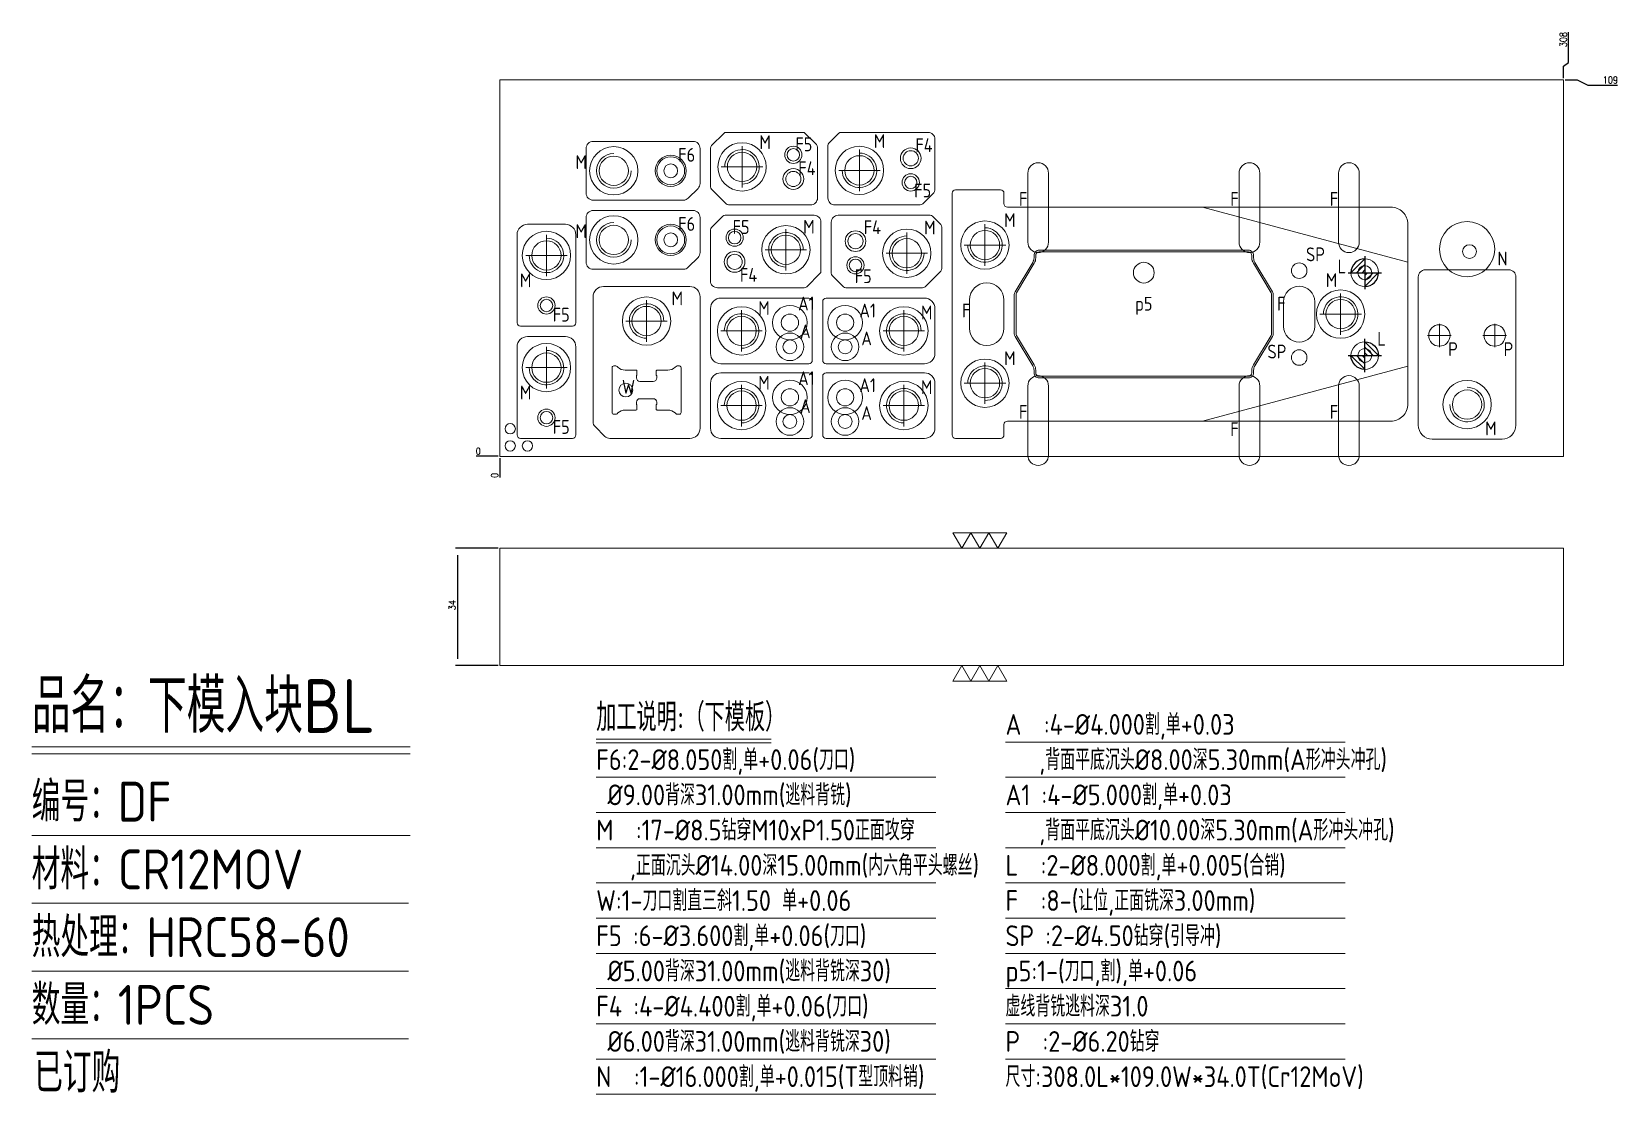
# Model space of a CAD drawing. Header units: millimetres. Extents: x 119847 to 120306, y 651 to 959.
import ezdxf
from ezdxf.enums import TextEntityAlignment as Align

# ---------------------------------------------------------------- set-up
doc = ezdxf.new("R2010")
doc.units = ezdxf.units.MM
for name, pattern in [('$TD_AUDIT_GENERATED_(575F8F)', [0]), ('CENTER', [0]), ('HIDDEN', [0])]:
    doc.linetypes.add(name, pattern=pattern)
for name, color, linetype in [('DIE_P', 2, 'Continuous'), ('DIE_P_O', 1, '$TD_AUDIT_GENERATED_(575F8F)'), ('DIM', 4, 'Continuous'), ('PRESS', 3, 'Continuous'), ('TEXT', 4, 'Continuous')]:
    doc.layers.add(name, color=color, linetype=linetype)
doc.styles.add('gbenor', font='gbenor.shx', dxfattribs={"bigfont": 'gbcbig.shx'})
doc.styles.get("Standard").update_dxf_attribs({"font": 'txt.shx', "width": 0.85, "bigfont": 'ctxt.shx'})
doc.dimstyles.new('T-2-WX', dxfattribs={"dimtxt": 2, "dimasz": 2, "dimexe": 0.5, "dimexo": 0.5, "dimgap": 0.5, "dimtad": 1, "dimtxsty": 'Standard', "dimblk": 'OPEN30', "dimcen": 0, "dimazin": 3, "dimtfac": 1, "dimtmove": 0, "dimatfit": 3, "dimldrblk": 'OPEN30', "dimlwd": -1, "dimlwe": -1})

# ---------------------------------------------------------------- blocks, each defined once
blk = doc.blocks.new('HENXIAO0')
at = {"color": 230}
for p, q in [((0, 0.6), (0, -0.6)), ((-0.6, 0), (0.6, 0)), ((-0.5, -0.003), (0, 0.497)), ((-0.3, 0), (0, 0.3)), ((-0.1, 0), (0, 0.1)), ((0.5, 0.003), (0, -0.497)), ((0.1, 0), (0, -0.1)), ((0.3, 0), (0, -0.3))]:
    blk.add_line(p, q, dxfattribs=at)
for start, end in [(90, 180), (270, 0)]:
    blk.add_arc((0, 0), 0.5, start, end, dxfattribs=at)
blk = doc.blocks.new('*D7580')
at = {"layer": 'Defpoints', "color": 0}
for p in [(119982.31, 809.39), (119970.01, 775.39), (119982.31, 775.39)]:
    blk.add_point(p, dxfattribs=at)
at = {"layer": 'DIM', "color": 0}
for p, q in [((119981.81, 809.39), (119969.51, 809.39)), ((119970.01, 807.39), (119970.01, 777.39)), ((119981.81, 775.39), (119969.51, 775.39))]:
    blk.add_line(p, q, dxfattribs=at)
at = {"layer": 'DIM', "color": 0, "lineweight": 5, "insert": (119968.51, 792.89), "char_height": 2, "attachment_point": 5, "rotation": 90}
blk.add_mtext('34', dxfattribs=at)
blk = doc.blocks.new('_Open30')
blk = doc.blocks.new('*D7581')
at = {"layer": 'Defpoints', "color": 0}
for p in [(119982.31, 836), (119982.31, 836), (119982.31, 831.52)]:
    blk.add_point(p, dxfattribs=at)
at = {"layer": 'DIM', "color": 0}
blk.add_line((119982.31, 835.5), (119982.31, 829.89), dxfattribs=at)
at = {"layer": 'DIM', "color": 0, "lineweight": 5, "insert": (119980.81, 830.46), "char_height": 2, "attachment_point": 5, "rotation": 90}
blk.add_mtext('0', dxfattribs=at)
blk = doc.blocks.new('*D7582')
at = {"layer": 'Defpoints', "color": 0}
for p in [(119977.11, 836), (119982.31, 836), (119982.31, 836)]:
    blk.add_point(p, dxfattribs=at)
at = {"layer": 'DIM', "color": 0}
blk.add_line((119981.81, 836), (119975.48, 836), dxfattribs=at)
at = {"layer": 'DIM', "color": 0, "lineweight": 5, "insert": (119976.05, 837.5), "char_height": 2, "attachment_point": 5}
blk.add_mtext('0', dxfattribs=at)
blk = doc.blocks.new('*D7583')
at = {"layer": 'Defpoints', "color": 0}
for p in [(120290.31, 945), (120301.42, 943.5), (119982.31, 836)]:
    blk.add_point(p, dxfattribs=at)
at = {"layer": 'DIM', "color": 0}
for p, q in [((120290.81, 945), (120294.31, 945)), ((120294.31, 945), (120297.42, 943.5)), ((120297.42, 943.5), (120305.97, 943.5))]:
    blk.add_line(p, q, dxfattribs=at)
at = {"layer": 'DIM', "color": 0, "lineweight": 5, "insert": (120303.95, 945), "char_height": 2, "attachment_point": 5}
blk.add_mtext('109', dxfattribs=at)
blk = doc.blocks.new('*D7584')
at = {"layer": 'Defpoints', "color": 0}
for p in [(120291.81, 954), (120290.31, 945), (119982.31, 836)]:
    blk.add_point(p, dxfattribs=at)
at = {"layer": 'DIM', "color": 0}
for p, q in [((120291.81, 950), (120291.81, 958.87)), ((120290.31, 949), (120291.81, 950)), ((120290.31, 945.5), (120290.31, 949))]:
    blk.add_line(p, q, dxfattribs=at)
at = {"layer": 'DIM', "color": 0, "lineweight": 5, "insert": (120290.31, 956.68), "char_height": 2, "attachment_point": 5, "rotation": 90}
blk.add_mtext('308', dxfattribs=at)

msp = doc.modelspace()

# ---------------------------------------------------------------- linework, layer by layer
at = {"layer": 'DIE_P', "color": 4, "linetype": 'CENTER', "lineweight": 5}
for p, q in [((120254.411, 874.406), (120254.411, 867.586)), ((120270.451, 874.406), (120270.451, 867.586)), ((120257.821, 870.996), (120251.001, 870.996)), ((120267.041, 870.996), (120273.861, 870.996))]:
    msp.add_line(p, q, dxfattribs=at)
at = {"layer": 'DIE_P', "color": 1, "linetype": 'Continuous', "lineweight": 5}
for points in [[(120043.311, 925.264), (120043.311, 914.052, 0.1989124), (120043.604, 913.345), (120047.846, 909.102, 0.1989124), (120048.554, 908.81), (120072.311, 908.81, 0.4142136), (120074.311, 910.81), (120074.311, 925.567, 0.1989124), (120074.018, 926.274), (120070.775, 929.517, 0.1989124), (120070.068, 929.81), (120047.856, 929.81, 0.1989124), (120047.149, 929.517), (120043.604, 925.971, 0.1989124)], [(120077.311, 910.81), (120077.311, 925.981, -0.1989124), (120077.604, 926.688), (120080.432, 929.517, -0.1989124), (120081.139, 929.81), (120106.311, 929.81, -0.4142136), (120108.311, 927.81), (120108.311, 913.052, -0.1989124), (120108.018, 912.345), (120104.775, 909.102, -0.1989124), (120104.068, 908.81), (120079.311, 908.81, -0.4142136)], [(120035.482, 910.182), (120009.311, 910.182, -0.4142136), (120007.311, 912.182), (120007.311, 925.182, -0.4142136), (120009.311, 927.182), (120038.311, 927.182, -0.4142136), (120040.311, 925.182), (120040.311, 915.01, -0.1989124), (120039.725, 913.596), (120036.897, 910.767, -0.1989124)], [(120113.311, 912.182, -0.4142136), (120114.311, 913.182), (120127.311, 913.182, -0.4142136), (120128.311, 912.182), (120128.311, 909.182, 0.4142136), (120129.311, 908.182), (120240.311, 908.182, -0.4142136), (120245.311, 903.182), (120245.311, 851.182, -0.4142136), (120240.311, 846.182), (120129.311, 846.182, 0.4142136), (120128.311, 845.182), (120128.311, 842.182, -0.4142136), (120127.311, 841.182), (120114.311, 841.182, -0.4142136), (120113.311, 842.182)], [(120035.482, 890.182), (120009.311, 890.182, -0.4142136), (120007.311, 892.182), (120007.311, 905.182, -0.4142136), (120009.311, 907.182), (120038.311, 907.182, -0.4142136), (120040.311, 905.182), (120040.311, 895.01, -0.1989124), (120039.725, 893.596), (120036.897, 890.767, -0.1989124)], [(120075.311, 903.81), (120075.311, 889.638, -0.1989124), (120075.018, 888.931), (120071.19, 885.102, -0.1989124), (120070.482, 884.81), (120045.311, 884.81, -0.4142136), (120043.311, 886.81), (120043.311, 901.567, -0.1989124), (120043.604, 902.274), (120046.846, 905.517, -0.1989124), (120047.554, 905.81), (120073.311, 905.81, -0.4142136)], [(120110.311, 890.355), (120110.311, 902.395, 0.1989124), (120110.018, 903.102), (120107.604, 905.517, 0.1989124), (120106.897, 905.81), (120080.311, 905.81, 0.4142136), (120078.311, 903.81), (120078.311, 889.052, 0.1989124), (120078.604, 888.345), (120081.846, 885.102, 0.1989124), (120082.554, 884.81), (120104.765, 884.81, 0.1989124), (120105.472, 885.102), (120110.018, 889.648, 0.1989124)], [(119990.311, 903.182), (120001.311, 903.182, -0.4142136), (120004.311, 900.182), (120004.311, 874.682, -0.4142136), (120003.311, 873.682), (119988.311, 873.682, -0.4142136), (119987.311, 874.682), (119987.311, 900.182, -0.4142136)], [(120138.511, 895.182), (120199.111, 895.182, -0.4142136), (120200.111, 894.182), (120200.111, 893.459, 0.1359299), (120200.538, 891.916), (120205.668, 883.366, -0.135933), (120205.811, 882.851), (120205.811, 871.512, -0.135933), (120205.668, 870.997), (120200.538, 862.448, 0.135933), (120200.111, 860.904), (120200.111, 860.182, -0.4142136), (120199.111, 859.182), (120138.511, 859.182, -0.4142136), (120137.511, 860.182), (120137.511, 860.904, 0.1359299), (120137.083, 862.448), (120131.953, 870.997, -0.135933), (120131.811, 871.512), (120131.811, 882.851, -0.135933), (120131.953, 883.366), (120137.083, 891.916, 0.135933), (120137.511, 893.459), (120137.511, 894.182, -0.4142136)], [(120274.551, 889.996), (120250.311, 889.996, 0.4142136), (120248.311, 887.996), (120248.311, 844.996, 0.4142136), (120252.311, 840.996), (120272.551, 840.996, 0.4142136), (120276.551, 844.996), (120276.551, 887.996, 0.4142136)], [(120009.311, 846.01), (120009.311, 882.182, -0.4142136), (120012.311, 885.182), (120037.311, 885.182, -0.4142136), (120040.311, 882.182), (120040.311, 844.182, -0.4142136), (120037.311, 841.182), (120014.139, 841.182, -0.1989124), (120012.725, 841.767), (120009.897, 844.596, -0.1989124)], [(120043.311, 865.81), (120043.311, 878.81, -0.4142136), (120046.311, 881.81), (120071.811, 881.81, -0.4142136), (120072.811, 880.81), (120072.811, 863.81, -0.4142136), (120071.811, 862.81), (120046.311, 862.81, -0.4142136)], [(120108.311, 865.81), (120108.311, 878.81, 0.4142136), (120105.311, 881.81), (120076.811, 881.81, 0.4142136), (120075.811, 880.81), (120075.811, 863.81, 0.4142136), (120076.811, 862.81), (120105.311, 862.81, 0.4142136)], [(119990.311, 870.682), (120001.311, 870.682, -0.4142136), (120004.311, 867.682), (120004.311, 842.182, -0.4142136), (120003.311, 841.182), (119988.311, 841.182, -0.4142136), (119987.311, 842.182), (119987.311, 867.682, -0.4142136)], [(120018.609, 849.402, 0.1945444), (120016.524, 848.558), (120016.28, 848.322, -0.1945444), (120015.932, 848.182), (120015.311, 848.182, -0.4142136), (120014.811, 848.682), (120014.811, 861.682, -0.4142136), (120015.311, 862.182), (120015.932, 862.182, -0.1945444), (120016.28, 862.041), (120016.524, 861.805, 0.1945444), (120018.609, 860.962), (120021.731, 860.962, -0.4142136), (120022.031, 860.662), (120022.031, 859.642, -0.1316525), (120021.991, 859.492), (120021.921, 859.371, 0.1316525), (120021.881, 859.221), (120021.881, 858.682, 0.4142136), (120022.881, 857.682), (120026.741, 857.682, 0.4142136), (120027.741, 858.682), (120027.741, 859.221, 0.1316525), (120027.701, 859.371), (120027.631, 859.492, -0.1316525), (120027.591, 859.642), (120027.591, 860.662, -0.4142136), (120027.891, 860.962), (120031.012, 860.962, 0.1945444), (120033.098, 861.805), (120033.342, 862.041, -0.1945444), (120033.689, 862.182), (120034.311, 862.182, -0.4142136), (120034.811, 861.682), (120034.811, 848.682, -0.4142136), (120034.311, 848.182), (120033.689, 848.182, -0.1945444), (120033.342, 848.322), (120033.098, 848.558, 0.1945444), (120031.012, 849.402), (120027.891, 849.402, -0.4142136), (120027.591, 849.702), (120027.591, 850.721, -0.1316525), (120027.631, 850.871), (120027.701, 850.992, 0.1316525), (120027.741, 851.142), (120027.741, 851.682, 0.4142136), (120026.741, 852.682), (120022.881, 852.682, 0.4142136), (120021.881, 851.682), (120021.881, 851.142, 0.1316525), (120021.921, 850.992), (120021.991, 850.871, -0.1316525), (120022.031, 850.721), (120022.031, 849.702, -0.4142136), (120021.731, 849.402)], [(120043.311, 844.182), (120043.311, 857.182, -0.4142136), (120046.311, 860.182), (120071.811, 860.182, -0.4142136), (120072.811, 859.182), (120072.811, 842.182, -0.4142136), (120071.811, 841.182), (120046.311, 841.182, -0.4142136)], [(120108.311, 844.182), (120108.311, 857.182, 0.4142136), (120105.311, 860.182), (120076.811, 860.182, 0.4142136), (120075.811, 859.182), (120075.811, 842.182, 0.4142136), (120076.811, 841.182), (120105.311, 841.182, 0.4142136)]]:
    msp.add_lwpolyline(points, format="xyb", close=True, dxfattribs=at)
at = {"layer": 'DIE_P', "lineweight": 5}
for points in [[(120047.455, 919.81, -2.4142136), (120052.455, 914.81)], [(120081.455, 918.81, 2.4142136), (120086.455, 923.81)], [(120070.166, 895.81, 2.4142136), (120065.166, 890.81)], [(120122.811, 902.182, -2.4142136), (120117.811, 897.182)], [(119995.811, 899.182, -2.4142136), (119990.811, 894.182)], [(120105.166, 894.81, -2.4142136), (120100.166, 899.81)], [(120029.811, 875.182, 2.4142136), (120024.811, 870.182)], [(120225.811, 872.182, 2.4142136), (120220.811, 877.182)], [(120047.311, 872.31, -2.4142136), (120052.311, 867.31)], [(120104.311, 872.31, 2.4142136), (120099.311, 867.31)], [(119995.811, 866.682, -2.4142136), (119990.811, 861.682)], [(120122.811, 852.182, 2.4142136), (120117.811, 857.182)], [(120047.311, 850.682, -2.4142136), (120052.311, 845.682)], [(120104.311, 850.682, 2.4142136), (120099.311, 845.682)], [(120257.431, 850.996, 2.4142136), (120262.431, 855.996)]]:
    msp.add_lwpolyline(points, format="xyb", dxfattribs=at)
at = {"layer": 'DIE_P', "linetype": 'CENTER', "lineweight": 5}
for points in [[(120052.455, 913.81), (120052.455, 925.81)], [(120086.455, 924.81), (120086.455, 912.81)], [(120046.455, 919.81), (120058.455, 919.81)], [(120080.455, 918.81), (120092.455, 918.81)], [(120065.166, 889.81), (120065.166, 901.81)], [(120100.166, 900.81), (120100.166, 888.81)], [(120122.811, 903.182), (120122.811, 891.182)], [(119995.811, 900.182), (119995.811, 888.182)], [(120116.811, 897.182), (120128.811, 897.182)], [(119989.811, 894.182), (120001.811, 894.182)], [(120071.166, 895.81), (120059.166, 895.81)], [(120106.166, 894.81), (120094.166, 894.81)], [(120225.811, 871.182), (120225.811, 883.182)], [(120024.811, 869.182), (120024.811, 881.182)], [(120052.311, 866.31), (120052.311, 878.31)], [(120099.311, 866.31), (120099.311, 878.31)], [(120030.811, 875.182), (120018.811, 875.182)], [(120219.811, 877.182), (120231.811, 877.182)], [(120046.311, 872.31), (120058.311, 872.31)], [(120105.311, 872.31), (120093.311, 872.31)], [(119995.811, 867.682), (119995.811, 855.682)], [(119989.811, 861.682), (120001.811, 861.682)], [(120122.811, 851.182), (120122.811, 863.182)], [(120052.311, 844.682), (120052.311, 856.682)], [(120099.311, 844.682), (120099.311, 856.682)], [(120116.811, 857.182), (120128.811, 857.182)], [(120046.311, 850.682), (120058.311, 850.682)], [(120105.311, 850.682), (120093.311, 850.682)]]:
    msp.add_lwpolyline(points, dxfattribs=at)
at = {"layer": 'DIE_P', "color": 94, "linetype": 'Continuous', "lineweight": 5}
for points in [[(120141.211, 918.006, 1), (120135.211, 918.006), (120135.211, 898.006, 1), (120141.211, 898.006)], [(120196.411, 918.006, -1), (120202.411, 918.006), (120202.411, 898.006, -1), (120196.411, 898.006)], [(120231.211, 918.006, 1), (120225.211, 918.006), (120225.211, 898.006, 1), (120231.211, 898.006)], [(120118.311, 881.262), (120118.311, 873.102, 1), (120128.311, 873.102), (120128.311, 881.262, 1)], [(120209.311, 880.762), (120209.311, 873.602, 1), (120218.311, 873.602), (120218.311, 880.762, 1)], [(120141.211, 836.357, -1), (120135.211, 836.357), (120135.211, 856.357, -1), (120141.211, 856.357)], [(120196.411, 836.357, 1), (120202.411, 836.357), (120202.411, 856.357, 1), (120196.411, 856.357)], [(120231.211, 836.357, -1), (120225.211, 836.357), (120225.211, 856.357, -1), (120231.211, 856.357)]]:
    msp.add_lwpolyline(points, format="xyb", close=True, dxfattribs=at)
at = {"layer": 'DIE_P', "linetype": 'Continuous', "lineweight": 5}
for points in [[(120185.811, 908.182), (120245.307, 892.24)], [(120185.811, 846.182), (120245.307, 862.123)]]:
    msp.add_lwpolyline(points, dxfattribs=at)
at = {"layer": 'DIE_P', "color": 4, "linetype": 'HIDDEN', "lineweight": 5}
msp.add_lwpolyline([(120138.511, 895.682), (120199.111, 895.682, -0.4142136), (120200.611, 894.182), (120200.611, 893.459, 0.1359299), (120200.967, 892.173), (120206.097, 883.623, -0.135933), (120206.311, 882.851), (120206.311, 871.512, -0.135933), (120206.097, 870.74), (120200.967, 862.19, 0.135933), (120200.611, 860.904), (120200.611, 860.182, -0.4142136), (120199.111, 858.682), (120138.511, 858.682, -0.4142136), (120137.011, 860.182), (120137.011, 860.904, 0.1359299), (120136.655, 862.19), (120131.525, 870.74, -0.135933), (120131.311, 871.512), (120131.311, 882.851, -0.135933), (120131.525, 883.623), (120136.655, 892.173, 0.135933), (120137.011, 893.459), (120137.011, 894.182, -0.4142136)], format="xyb", close=True, dxfattribs=at)
at = {"layer": 'DIE_P', "linetype": 'Continuous', "lineweight": 5, "ltscale": 10}
for centre in [(120015.311, 918.682), (120015.311, 898.682), (120262.431, 850.996)]:
    msp.add_circle(centre, 7, dxfattribs=at)
at = {"layer": 'DIE_P', "linetype": 'Continuous', "lineweight": 5}
for centre, radius in [((120052.455, 919.81), 7), ((120086.455, 918.81), 7), ((119995.811, 894.182), 7), ((120065.166, 895.81), 7), ((120100.166, 894.81), 7), ((120122.811, 897.182), 7), ((120225.811, 877.182), 7), ((120024.811, 875.182), 7), ((120052.311, 872.31), 7), ((120099.311, 872.31), 7), ((120254.411, 870.996), 3.1), ((120270.451, 870.996), 3.1), ((119995.811, 861.682), 7), ((120122.811, 857.182), 7), ((120052.311, 850.682), 7), ((120099.311, 850.682), 7)]:
    msp.add_circle(centre, radius, dxfattribs=at)
at = {"layer": 'DIE_P', "lineweight": 5}
for centre, radius in [((120052.455, 919.81), 4.25), ((120015.311, 918.682), 4.25), ((120086.455, 918.81), 4.25), ((120015.311, 898.682), 4.25), ((120122.811, 897.182), 4.25), ((119995.811, 894.182), 4.25), ((120065.166, 895.81), 4.25), ((120100.166, 894.81), 4.25), ((120213.811, 889.762), 2.25), ((120024.811, 875.182), 4.25), ((120225.811, 877.182), 4.25), ((120052.311, 872.31), 4.25), ((120099.311, 872.31), 4.25), ((119995.811, 861.682), 4.25), ((120213.811, 864.602), 2.25), ((120122.811, 857.182), 4.25), ((120052.311, 850.682), 4.25), ((120099.311, 850.682), 4.25), ((120262.431, 850.996), 4.25)]:
    msp.add_circle(centre, radius, dxfattribs=at)
at = {"layer": 'DIE_P', "color": 4, "linetype": 'HIDDEN', "lineweight": 5, "ltscale": 0.5}
for centre, radius in [((120067.311, 923.31), 2.5), ((120101.311, 922.31), 3), ((120031.811, 918.682), 4.5), ((120067.311, 916.31), 3), ((120101.311, 915.31), 2.5), ((120031.811, 898.682), 4.5), ((120050.311, 899.31), 2.5), ((120085.311, 898.31), 3), ((120050.311, 892.31), 3), ((120085.311, 891.31), 2.5), ((119995.811, 879.682), 2.5), ((119995.811, 847.182), 2.5)]:
    msp.add_circle(centre, radius, dxfattribs=at)
at = {"layer": 'DIE_P', "color": 1, "linetype": 'Continuous', "lineweight": 5}
for centre, radius in [((120067.311, 923.31), 1.8), ((120101.311, 922.31), 2.2), ((120031.811, 918.682), 4.025), ((120067.311, 916.31), 2.2), ((120101.311, 915.31), 1.8), ((120031.811, 898.682), 4.025), ((120050.311, 899.31), 1.8), ((120085.311, 898.31), 2.2), ((120050.311, 892.31), 2.2), ((120085.311, 891.31), 1.8), ((119995.811, 879.682), 1.8), ((119995.811, 847.182), 1.8)]:
    msp.add_circle(centre, radius, dxfattribs=at)
at = {"layer": 'DIE_P', "color": 1, "lineweight": 5}
for centre, radius in [((120262.431, 895.996), 8), ((120232.811, 889.182), 4), ((120066.311, 874.71), 2.5), ((120082.311, 874.71), 2.5), ((120066.311, 867.71), 2), ((120082.311, 867.71), 2), ((120232.811, 865.182), 4), ((120066.311, 853.082), 2.5), ((120082.311, 853.082), 2.5), ((120066.311, 846.082), 2), ((120082.311, 846.082), 2)]:
    msp.add_circle(centre, radius, dxfattribs=at)
at = {"layer": 'DIE_P', "linetype": 'HIDDEN', "lineweight": 5}
for centre, radius in [((120066.311, 874.71), 5), ((120082.311, 874.71), 5), ((120066.311, 867.71), 4), ((120082.311, 867.71), 4), ((120066.311, 853.082), 5), ((120082.311, 853.082), 5), ((120066.311, 846.082), 4), ((120082.311, 846.082), 4)]:
    msp.add_circle(centre, radius, dxfattribs=at)
at = {"layer": 'DIE_P', "lineweight": 5}
for centre in [(120015.311, 918.682), (120015.311, 898.682)]:
    msp.add_arc(centre, 5, 90, 0, dxfattribs=at)
at = {"layer": 'DIE_P_O', "color": 3, "lineweight": 5}
for centre, radius in [((120031.811, 918.682), 2), ((120031.811, 898.682), 2), ((120263.138, 895.289), 2), ((120168.811, 889.182), 3), ((120232.811, 889.182), 2), ((120232.811, 865.182), 2), ((120018.811, 855.182), 2)]:
    msp.add_circle(centre, radius, dxfattribs=at)
at = {"layer": 'DIM', "color": 4, "linetype": 'Continuous', "lineweight": 5}
for p, q in [((119846.744, 751.877), (119956.354, 751.877)), ((119846.744, 749.857), (119956.354, 749.857)), ((119846.744, 726.193), (119956.354, 726.193)), ((119846.744, 706.57), (119955.878, 706.57)), ((119846.744, 686.946), (119955.878, 686.946)), ((119846.744, 667.322), (119955.878, 667.322))]:
    msp.add_line(p, q, dxfattribs=at)
at = {"layer": 'PRESS', "color": 8, "linetype": 'HIDDEN', "lineweight": 5}
msp.add_lwpolyline([(119982.311, 835.996), (119982.311, 944.996), (120290.311, 944.996), (120290.311, 835.996)], close=True, dxfattribs=at)
at = {"layer": 'PRESS', "color": 4, "lineweight": 5}
for points in [[(120129.105, 813.889), (120126.507, 809.389), (120123.909, 813.889), (120121.311, 809.389), (120118.713, 813.889), (120116.115, 809.389), (120113.517, 813.889), (120129.105, 813.889)], [(120113.517, 770.889), (120116.115, 775.389), (120118.713, 770.889), (120121.311, 775.389), (120123.909, 770.889), (120126.507, 775.389), (120129.105, 770.889), (120113.517, 770.889)]]:
    msp.add_lwpolyline(points, close=True, dxfattribs=at)
at = {"layer": 'PRESS', "color": 2, "lineweight": 5}
msp.add_lwpolyline([(119982.311, 809.389), (120290.311, 809.389), (120290.311, 775.389), (119982.311, 775.389)], close=True, dxfattribs=at)
at = {"layer": 'TEXT', "color": 3, "lineweight": 5}
for p, q in [((120010.222, 754.072), (120060.91, 754.072)), ((120010.222, 753.022), (120060.91, 753.022)), ((120128.756, 753.262), (120227.104, 753.262)), ((120010.222, 743.062), (120108.57, 743.062)), ((120128.756, 743.062), (120227.104, 743.062)), ((120010.222, 732.862), (120108.57, 732.862)), ((120128.756, 732.862), (120227.104, 732.862)), ((120010.222, 722.662), (120108.57, 722.662)), ((120128.756, 722.662), (120227.104, 722.662)), ((120010.222, 712.462), (120108.57, 712.462)), ((120128.756, 712.462), (120227.104, 712.462)), ((120010.222, 702.262), (120108.57, 702.262)), ((120128.756, 702.262), (120227.104, 702.262)), ((120010.222, 692.062), (120108.57, 692.062)), ((120128.756, 692.062), (120227.104, 692.062)), ((120010.222, 681.862), (120108.57, 681.862)), ((120128.756, 681.862), (120227.104, 681.862)), ((120010.222, 671.662), (120108.57, 671.662)), ((120128.756, 671.662), (120227.104, 671.662)), ((120010.222, 661.462), (120108.57, 661.462)), ((120128.756, 661.462), (120227.104, 661.462)), ((120010.222, 651.262), (120108.57, 651.262))]:
    msp.add_line(p, q, dxfattribs=at)
at = {"layer": 'TEXT', "color": 4, "lineweight": 5}
for centre in [(119985.311, 843.996), (119985.311, 838.996), (119990.311, 838.996)]:
    msp.add_circle(centre, 1.5, dxfattribs=at)

# ---------------------------------------------------------------- block references
at = {"layer": 'DIE_P', "color": 1, "lineweight": 5, "xscale": 8, "yscale": 8, "zscale": 8}
msp.add_blockref('HENXIAO0', (120232.811, 889.182), dxfattribs=at)
at = {"layer": 'DIE_P', "color": 1, "lineweight": 5, "xscale": -8, "yscale": 8, "zscale": 8, "rotation": 180}
msp.add_blockref('HENXIAO0', (120232.811, 865.182), dxfattribs=at)

# ---------------------------------------------------------------- texts
at = {"layer": 'DIM', "color": 3, "linetype": 'Continuous', "lineweight": 5, "style": 'gbenor'}
for s, height, p in [('品名：下模入块BL', 15.5835, (119846.744, 755.917)), ('编号：DF', 11.5434, (119846.744, 730.233)), ('材料：CR12MOV', 11.5434, (119846.744, 710.61)), ('热处理：HRC58-60', 11.54337, (119846.744, 690.986)), ('数量：1PCS', 11.5434, (119846.744, 671.362)), ('已订购', 11.5434, (119847.446, 651.739))]:
    msp.add_text(s, height=height, dxfattribs=at).set_placement(p)
at = {"layer": 'TEXT', "color": 4, "lineweight": 5, "style": 'gbenor'}
for s, p in [('M', (120059.142, 926.958)), ('F5', (120070.347, 926.345)), ('M', (120092.29, 927.286)), ('F6', (120036.42, 923.291)), ('F4', (120105.144, 926.087)), ('M', (120005.883, 921.208)), ('F4', (120071.244, 919.407)), ('F5', (120104.767, 912.978)), ('F', (120133.881, 910.506)), ('F', (120195.081, 910.506)), ('F', (120223.881, 910.506)), ('F6', (120036.42, 903.291)), ('M', (120130.023, 904.394)), ('M', (120005.883, 901.208)), ('F5', (120052.179, 902.388)), ('M', (120071.83, 902.486)), ('F4', (120090.194, 902.332)), ('M', (120106.849, 902.238)), ('SP', (120218.536, 894.487)), ('L', (120226.178, 890.959)), ('N', (120272.696, 893.245)), ('M', (119989.784, 886.971)), ('F4', (120054.343, 888.533)), ('F5', (120087.533, 888.148)), ('M', (120223.171, 887.034)), ('M', (120033.702, 881.749)), ('A1', (120071.073, 880.239)), ('F', (120208.615, 880.182)), ('F5', (120000.086, 877.012)), ('M', (120058.811, 878.931)), ('A1', (120088.823, 878.218)), ('M', (120105.93, 877.649)), ('F', (120117.402, 878.224)), ('p5', (120168.811, 880.182)), ('A', (120070.78, 872.179)), ('A', (120088.529, 870.157)), ('L', (120237.666, 870.037)), ('P', (120258.366, 867.041)), ('P', (120274.406, 867.041)), ('M', (120130.023, 864.394)), ('SP', (120207.356, 866.331)), ('M', (120058.811, 857.303)), ('A1', (120071.073, 858.611)), ('M', (119989.784, 854.471)), ('W', (120019.576, 856.132)), ('A1', (120088.823, 856.59)), ('M', (120105.93, 856.022)), ('A', (120070.78, 850.551)), ('A', (120088.529, 848.529)), ('F', (120133.881, 848.857)), ('F', (120223.881, 848.857)), ('F5', (120000.086, 844.512)), ('F', (120195.081, 843.857)), ('M', (120269.332, 844.094))]:
    msp.add_text(s, height=4, dxfattribs=at).set_placement(p, align=Align.MIDDLE_CENTER)
for s, height, p in [('加工说明:（下模板）', 8.1, (120010.222, 756.382)), ('   ,背面平底沉头%%c8.00深5.30mm(A形冲头冲孔)', 6, (120128.756, 745.162)), (' %%C9.00背深31.00mm(逃料背铣)', 6, (120010.222, 734.962)), ('M  :17-%%C8.5钻穿M10xP1.50正面攻穿', 6, (120010.222, 724.762)), ('   ,背面平底沉头%%c10.00深5.30mm(A形冲头冲孔)', 6, (120128.756, 724.762)), ('   ,正面沉头%%C14.00深15.00mm(内六角平头螺丝)', 6, (120010.222, 714.562)), ('F  :8-(让位,正面铣深3.00mm)', 6, (120128.756, 704.362)), ('SP :2-%%c4.50钻穿(引导冲)', 6, (120128.756, 694.162)), (' %%C5.00背深31.00mm(逃料背铣深30)', 6, (120010.222, 683.962)), ('虚线背铣逃料深31.0', 6, (120128.756, 673.762)), (' %%C6.00背深31.00mm(逃料背铣深30)', 6, (120010.222, 663.562)), ('P  :2-%%C6.20钻穿', 6, (120128.756, 663.562)), ('尺寸:308.0L*109.0W*34.0T(Cr12MoV)', 6, (120128.756, 653.362))]:
    msp.add_text(s, height=height, dxfattribs=at).set_placement(p)
at = {"layer": 'TEXT', "color": 1, "lineweight": 5, "style": 'gbenor'}
for s, p in [('A  :4-%%C4.000割,单+0.03', (120128.756, 755.362)), ('F6:2-%%C8.050割,单+0.06(刀口)', (120010.222, 745.162)), ('A1 :4-%%C5.000割,单+0.03', (120128.756, 734.962)), ('L  :2-%%c8.000割,单+0.005(合销)', (120128.756, 714.562)), ('W:1-刀口割直三斜1.50 单+0.06', (120010.222, 704.362)), ('F5 :6-%%C3.600割,单+0.06(刀口)', (120010.222, 694.162)), ('p5:1-(刀口,割),单+0.06', (120128.756, 683.962)), ('F4 :4-%%C4.400割,单+0.06(刀口)', (120010.222, 673.762)), ('N  :1-%%c16.000割,单+0.015(T型顶料销)', (120010.222, 653.362))]:
    msp.add_text(s, height=6, dxfattribs=at).set_placement(p)

# ---------------------------------------------------------------- dimensions: what is measured, and where the dimension line sits
at = {"layer": 'DIM', "color": 4, "lineweight": 5}
for feature_location, offset, dtype, origin, picture, middle in [((120290.311, 944.996), (1.5, 9.001), 1, (119982.311, 835.996), '*D7584', (120290.311, 956.682)), ((120290.311, 944.996), (11.111, -1.5), 0, (119982.311, 835.996), '*D7583', (120303.946, 944.996)), ((119982.310871048, 835.995618524), (-5.197880405, 0), 0, (119982.310871048, 835.995618524), '*D7582', (119976.046323976, 837.495618524)), ((119982.310871048, 835.995618524), (0, -4.471394675), 1, (119982.310871048, 835.995618524), '*D7581', (119980.810871048, 830.457557182))]:
    dim = msp.add_ordinate_dim(feature_location=feature_location, offset=offset, dtype=dtype, origin=origin, dimstyle='T-2-WX', dxfattribs=at)
    dim.commit()
    dim.dimension.update_dxf_attribs({"geometry": picture, "text_midpoint": middle})
dim = msp.add_linear_dim(base=(119970.008, 775.389), p1=(119982.311, 809.389), p2=(119982.311, 775.389), angle=90, dimstyle='T-2-WX', dxfattribs=at)
dim.commit()
dim.dimension.update_dxf_attribs({"geometry": '*D7580', "text_midpoint": (119970.008, 792.889), "dimtype": 160})

doc.saveas('drawing.dxf')
